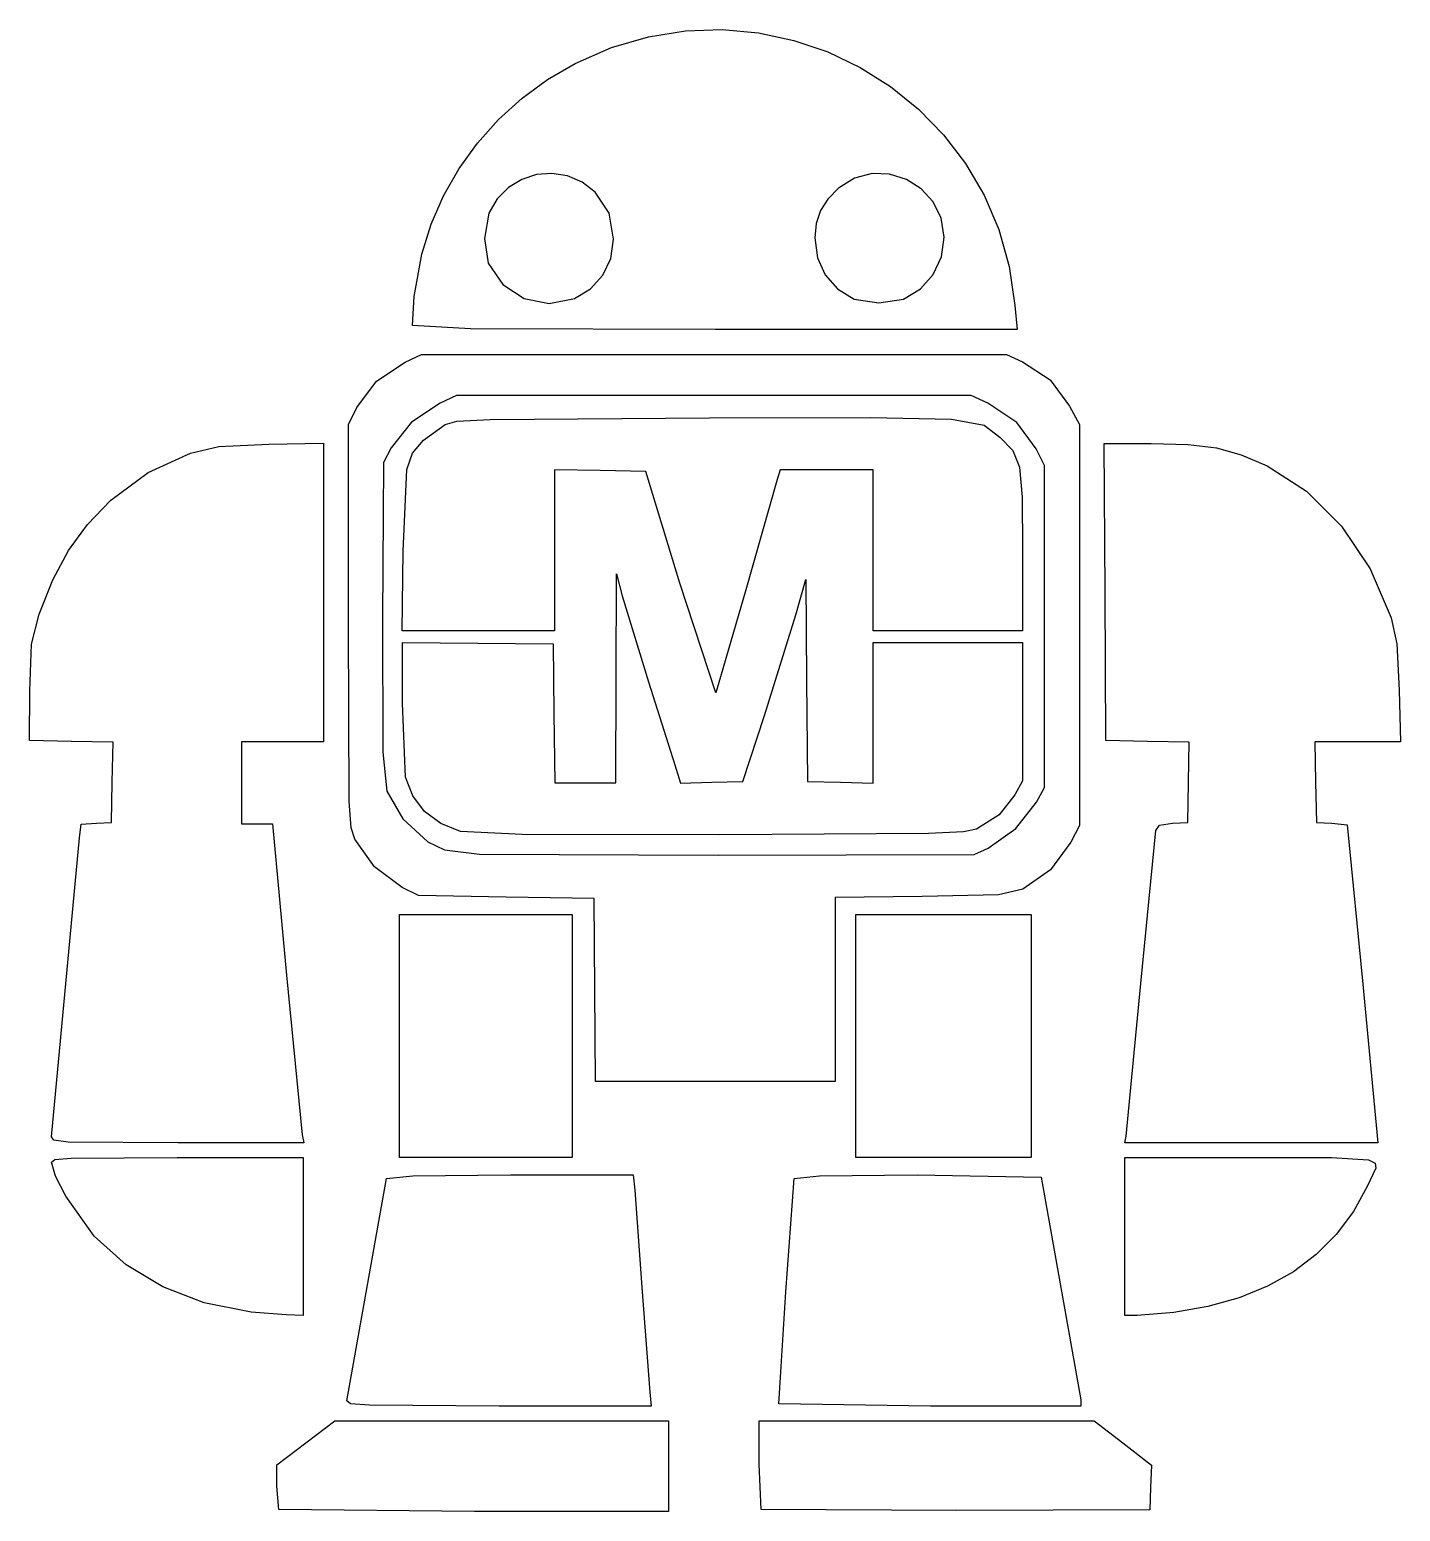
# Model space of a CAD drawing. Extents: x -34.8 to 34.7, y -37.5 to 37.5.
import ezdxf

# ---------------------------------------------------------------- set-up
doc = ezdxf.new("R2010")
doc.units = 0
doc.layers.add('Layer_1', color=7, linetype='CONTINUOUS')

msp = doc.modelspace()

# ---------------------------------------------------------------- linework, layer by layer
at = {"layer": 'Layer_1', "color": 7}
for points in [[(-15.364656, 22.520969), (-15.277992, 23.994299), (-14.891305, 26.143229), (-14.42206, 27.646826), (-13.788041, 29.092099), (-12.999966, 30.465737), (-12.068549, 31.754426), (-11.004507, 32.944854), (-9.818555, 34.023707), (-8.521409, 34.977673), (-7.123785, 35.793438), (-5.286994, 36.595172), (-3.42247, 37.139997), (-1.548873, 37.438183), (0.315132, 37.499996), (2.150884, 37.335706), (3.93972, 36.955582), (5.662977, 36.369891), (7.301992, 35.588904), (8.838104, 34.622886), (10.252648, 33.482108), (11.526963, 32.176838), (12.642385, 30.717344), (13.580253, 29.113895), (14.321903, 27.376759), (14.848673, 25.516205), (15.1419, 23.542501), (15.244502, 22.320911), (-0.021693, 22.320911), (-12.426327, 22.358603), (-15.364656, 22.520971)], [(-7.166918, 23.883521), (-6.343789, 24.378125), (-5.723024, 25.071001), (-5.330002, 25.923464), (-5.190099, 26.896832), (-5.400262, 28.211384), (-6.117522, 29.26514), (-6.781216, 29.781184), (-7.521461, 30.097632), (-8.301192, 30.221748), (-9.083346, 30.160794), (-9.830859, 29.922031), (-10.506667, 29.512722), (-11.073706, 28.940129), (-11.494912, 28.211514), (-11.716416, 26.933233), (-11.525206, 25.684786), (-10.782705, 24.602039), (-9.70633, 23.898553), (-8.449821, 23.637867), (-7.166918, 23.883521)], [(9.491133, 23.853229), (10.349926, 24.374062), (11.002497, 25.105535), (11.41508, 25.996227), (11.553909, 26.994714), (11.401462, 27.957955), (10.997263, 28.783021), (10.393418, 29.445732), (9.642028, 29.921911), (8.7952, 30.187379), (7.905035, 30.217956), (7.023638, 29.989467), (6.203113, 29.477729), (5.659788, 28.926838), (5.288477, 28.340734), (5.076322, 27.692207), (5.010463, 26.954048), (5.146447, 25.94955), (5.535354, 25.081913), (6.160744, 24.376632), (7.006178, 23.859206), (8.241925, 23.666473), (9.491133, 23.853225)], [(-6.133064, -11.106241), (-6.172191, -6.479003), (-10.614338, -6.404967), (-15.056485, -6.33093), (-15.891832, -5.920703), (-17.286573, -4.88336), (-18.290236, -3.469548), (-18.47441, -2.904037), (-18.56949, -1.574726), (-18.610204, 7.365688), (-18.610204, 17.508586), (-18.174466, 18.368553), (-17.183144, 19.709549), (-15.740578, 20.67211), (-14.908414, 21.062304), (-0.101257, 21.062304), (14.705899, 21.062304), (15.527049, 20.677153), (16.916943, 19.769175), (17.903046, 18.439248), (18.407688, 17.508586), (18.407688, 7.365683), (18.407688, -2.77722), (17.973531, -3.634624), (16.936133, -5.029032), (15.546305, -6.01097), (14.30924, -6.290615), (10.448842, -6.376068), (6.043713, -6.421198), (6.043713, -11.077338), (6.043713, -15.733479), (-0.025111, -15.733479), (-6.093937, -15.733479)], [(13.775965, -3.931961), (15.179749, -2.941091), (16.236884, -1.598592), (16.630829, -0.85229), (16.630829, 7.291647), (16.630829, 15.435584), (16.219223, 16.273749), (15.228093, 17.61504), (13.761204, 18.599108), (12.92904, 18.989302), (-0.101257, 18.989302), (-13.131555, 18.989302), (-13.963719, 18.599108), (-15.421098, 17.62694), (-16.437649, 16.33341), (-16.833344, 15.583656), (-16.875361, 7.670924), (-16.869472, 0.923527), (-16.666844, -1.038327), (-15.851389, -2.448659), (-14.594845, -3.602385), (-13.740032, -4.020348), (-11.971373, -4.22866), (0.120848, -4.286667), (13.07711, -4.257957)], [(-1.83145, 9.476231), (-3.547891, 15.139441), (-5.859525, 15.180218), (-8.171157, 15.220997), (-8.171157, 11.145268), (-8.171157, 7.069543), (-12.031613, 7.069543), (-15.892068, 7.069543), (-15.843152, 11.104491), (-15.658866, 15.230688), (-15.357569, 16.068046), (-14.799577, 16.719122), (-13.709537, 17.517953), (-13.116657, 17.680052), (-11.430181, 17.770553), (-0.323365, 17.845834), (7.829984, 17.863626), (11.932219, 17.77746), (13.579801, 17.481134), (14.369186, 16.868449), (15.025955, 16.190143), (15.368658, 15.348849), (15.499402, 13.837095), (15.520292, 11.147408), (15.520292, 7.069543), (11.744467, 7.069543), (7.968642, 7.069543), (7.968642, 11.141507), (7.968642, 15.213475), (5.610981, 15.213475), (3.253319, 15.213475), (3.102695, 14.732246), (1.520079, 9.142541), (-0.013459, 3.92355), (-1.83145, 9.476231)], [(-33.639467, -18.546307), (-32.222097, -3.413812), (-32.132967, -2.717765), (-31.368483, -2.673454), (-30.604, -2.629147), (-30.562828, -0.597253), (-30.521657, 1.434636), (-32.635829, 1.475728), (-34.75, 1.51682), (-34.738365, 4.034035), (-34.663357, 6.390423), (-34.261319, 7.916844), (-33.578984, 9.650545), (-32.783384, 11.130481), (-31.819567, 12.443905), (-30.632575, 13.678064), (-28.752898, 15.086171), (-26.606065, 16.058637), (-25.166458, 16.398768), (-22.64515, 16.512934), (-19.868808, 16.573823), (-19.868808, 9.008303), (-19.868808, 1.442783), (-21.94181, 1.442783), (-24.014812, 1.442783), (-24.014812, -0.630219), (-24.014812, -2.703221), (-23.234265, -2.703221), (-22.453717, -2.703221), (-21.736771, -10.365925), (-20.944058, -18.435826), (-20.868292, -18.843023), (-27.25388, -18.843023), (-32.805686, -18.804282), (-33.526348, -18.716), (-33.639467, -18.546341)], [(20.768186, -18.509828), (21.5191, -10.773088), (22.266171, -3.044055), (22.460996, -2.769119), (23.109847, -2.673878), (23.886336, -2.629151), (23.927508, -0.597258), (23.968679, 1.434632), (21.854508, 1.475724), (19.740336, 1.516815), (19.70196, 9.031446), (19.663584, 16.546079), (22.041874, 16.546079), (23.901703, 16.499104), (25.338591, 16.32769), (26.59243, 15.986098), (27.903112, 15.428593), (29.908715, 14.146067), (31.673685, 12.375262), (33.123128, 10.20793), (34.182162, 7.735823), (34.467784, 6.403313), (34.585955, 4.071051), (34.654548, 1.442779), (32.486821, 1.442779), (30.319093, 1.442779), (30.36029, -0.593207), (30.401486, -2.629189), (31.178861, -2.673945), (31.967228, -2.747981), (32.749286, -10.810142), (33.520356, -18.843027), (27.108757, -18.843027), (20.697156, -18.843027)], [(-12.938589, -3.090712), (-13.937528, -2.68312), (-14.751445, -2.06921), (-15.352267, -1.276877), (-15.711917, -0.334036), (-15.86726, 3.407269), (-15.87087, 6.482252), (-12.058027, 6.442755), (-8.245184, 6.403258), (-8.205486, 2.886555), (-8.165788, -0.630143), (-6.613717, -0.630143), (-5.061645, -0.630143), (-5.048172, 4.663417), (-5.034699, 9.956973), (-4.745839, 8.846438), (-3.411333, 4.481283), (-2.077406, 0.293331), (-1.789127, -0.640011), (-0.210736, -0.598038), (1.367653, -0.556065), (2.452158, 2.775545), (4.040157, 7.884013), (4.543654, 9.660874), (4.590347, 4.552402), (4.63704, -0.556065), (6.302845, -0.597954), (7.96865, -0.639843), (7.96865, 2.918723), (7.96865, 6.47729), (11.744475, 6.47729), (15.5203, 6.47729), (15.5203, 2.98063), (15.5203, -0.516031), (15.126238, -1.240049), (14.338122, -2.240775), (13.188115, -2.969851), (12.539959, -3.106792), (10.756826, -3.186335), (0.194893, -3.250877), (-9.814869, -3.235053), (-12.93858, -3.090691)], [(-16.01895, -13.438372), (-16.01895, -7.293402), (-11.650839, -7.293402), (-7.282728, -7.293402), (-7.282728, -13.438372), (-7.282728, -19.583343), (-11.650839, -19.583343), (-16.01895, -19.583343)], [(7.080214, -13.438372), (7.080214, -7.293402), (11.522361, -7.293402), (15.964508, -7.293402), (15.964508, -13.438372), (15.964508, -19.583343), (11.522361, -19.583343), (7.080214, -19.583343)], [(-23.539741, -27.420487), (-25.909145, -26.938871), (-28.011739, -26.140489), (-29.862964, -25.017837), (-31.47826, -23.563408), (-32.917972, -21.541801), (-33.436444, -20.530402), (-33.639467, -19.83148), (-33.468608, -19.696276), (-32.653254, -19.621631), (-27.272389, -19.583184), (-20.905312, -19.583184), (-20.905312, -23.581116), (-20.905312, -27.579048), (-21.756723, -27.560286), (-23.539741, -27.420516)], [(20.702798, -23.581276), (20.702798, -19.583343), (27.069875, -19.583343), (31.173761, -19.585442), (33.046682, -19.709435), (33.372897, -19.872454), (33.413023, -20.132305), (32.997112, -21.03096), (32.277106, -22.32624), (31.40941, -23.481627), (30.395353, -24.496259), (29.236252, -25.369277), (27.93343, -26.099818), (26.488206, -26.687025), (24.901903, -27.130033), (23.175842, -27.427983), (21.336007, -27.579288), (20.702818, -27.579288)], [(-18.684238, -31.909365), (-16.688489, -20.656661), (-15.341468, -20.510095), (-10.407533, -20.471564), (-4.194534, -20.471564), (-4.108237, -21.248943), (-3.728592, -26.394426), (-3.35492, -31.465878), (-3.274595, -32.16922), (-10.979418, -32.16922), (-17.549664, -32.130983), (-18.499549, -32.053114), (-18.684238, -31.909378)], [(3.187678, -32.058185), (3.541601, -26.394447), (3.963195, -20.656674), (5.249738, -20.509751), (10.180977, -20.471598), (16.462441, -20.586797), (18.481724, -31.847237), (18.481724, -32.169254), (10.864778, -32.169254), (3.187678, -32.058197)], [(-22.139241, -37.401286), (-22.237956, -36.222125), (-22.237956, -35.141675), (-20.764385, -34.02573), (-19.290814, -32.909784), (-10.84359, -32.909784), (-2.396366, -32.909784), (-2.396366, -35.204891), (-2.396366, -37.500002), (-12.218446, -37.500002), (-22.139241, -37.401286)], [(2.293615, -37.402125), (2.193852, -35.105982), (2.193852, -32.909587), (10.670949, -32.911266), (19.148046, -32.912945), (20.597729, -34.03561), (22.04741, -35.158272), (22.004409, -36.29227), (21.961406, -37.426167), (12.177392, -37.464237), (2.293615, -37.402541)]]:
    msp.add_lwpolyline(points, close=True, dxfattribs=at)

doc.saveas('drawing.dxf')
